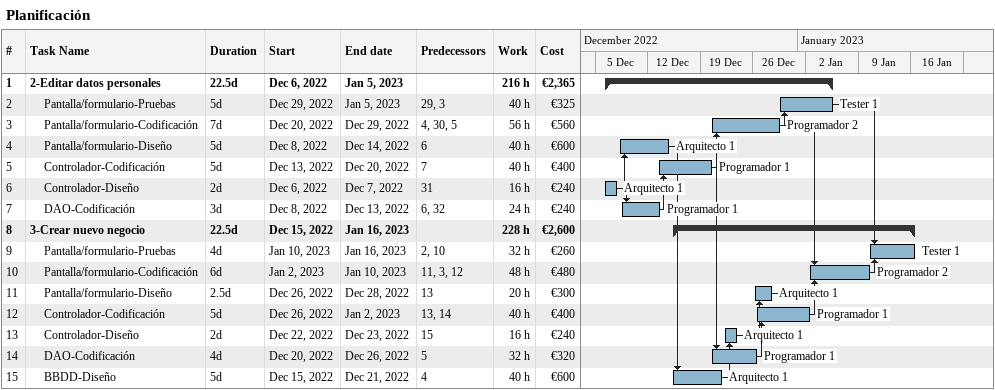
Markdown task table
Planificación

| ID | Level | Task | Duration | Start | Finish | Predecessors | Resources | Work (h) | Cost (€) |
|---|---|---|---|---|---|---|---|---|---|
| 1 | 1 | **2-Editar datos personales** | 22.5d | 2022-12-06 | 2023-01-05 |  |  | 216 | 2365 |
| 2 | 2 | Pantalla/formulario-Pruebas | 5d | 2022-12-29 | 2023-01-05 | 29, 3 | Tester 1 | 40 | 325 |
| 3 | 2 | Pantalla/formulario-Codificación | 7d | 2022-12-20 | 2022-12-29 | 4, 30, 5 | Programador 2 | 56 | 560 |
| 4 | 2 | Pantalla/formulario-Diseño | 5d | 2022-12-08 | 2022-12-14 | 6 | Arquitecto 1 | 40 | 600 |
| 5 | 2 | Controlador-Codificación | 5d | 2022-12-13 | 2022-12-20 | 7 | Programador 1 | 40 | 400 |
| 6 | 2 | Controlador-Diseño | 2d | 2022-12-06 | 2022-12-07 | 31 | Arquitecto 1 | 16 | 240 |
| 7 | 2 | DAO-Codificación | 3d | 2022-12-08 | 2022-12-13 | 6, 32 | Programador 1 | 24 | 240 |
| 8 | 1 | **3-Crear nuevo negocio** | 22.5d | 2022-12-15 | 2023-01-16 |  |  | 228 | 2600 |
| 9 | 2 | Pantalla/formulario-Pruebas | 4d | 2023-01-10 | 2023-01-16 | 2, 10 | Tester 1 | 32 | 260 |
| 10 | 2 | Pantalla/formulario-Codificación | 6d | 2023-01-02 | 2023-01-10 | 11, 3, 12 | Programador 2 | 48 | 480 |
| 11 | 2 | Pantalla/formulario-Diseño | 2.5d | 2022-12-26 | 2022-12-28 | 13 | Arquitecto 1 | 20 | 300 |
| 12 | 2 | Controlador-Codificación | 5d | 2022-12-26 | 2023-01-02 | 13, 14 | Programador 1 | 40 | 400 |
| 13 | 2 | Controlador-Diseño | 2d | 2022-12-22 | 2022-12-23 | 15 | Arquitecto 1 | 16 | 240 |
| 14 | 2 | DAO-Codificación | 4d | 2022-12-20 | 2022-12-26 | 5 | Programador 1 | 32 | 320 |
| 15 | 2 | BBDD-Diseño | 5d | 2022-12-15 | 2022-12-21 | 4 | Arquitecto 1 | 40 | 600 |
